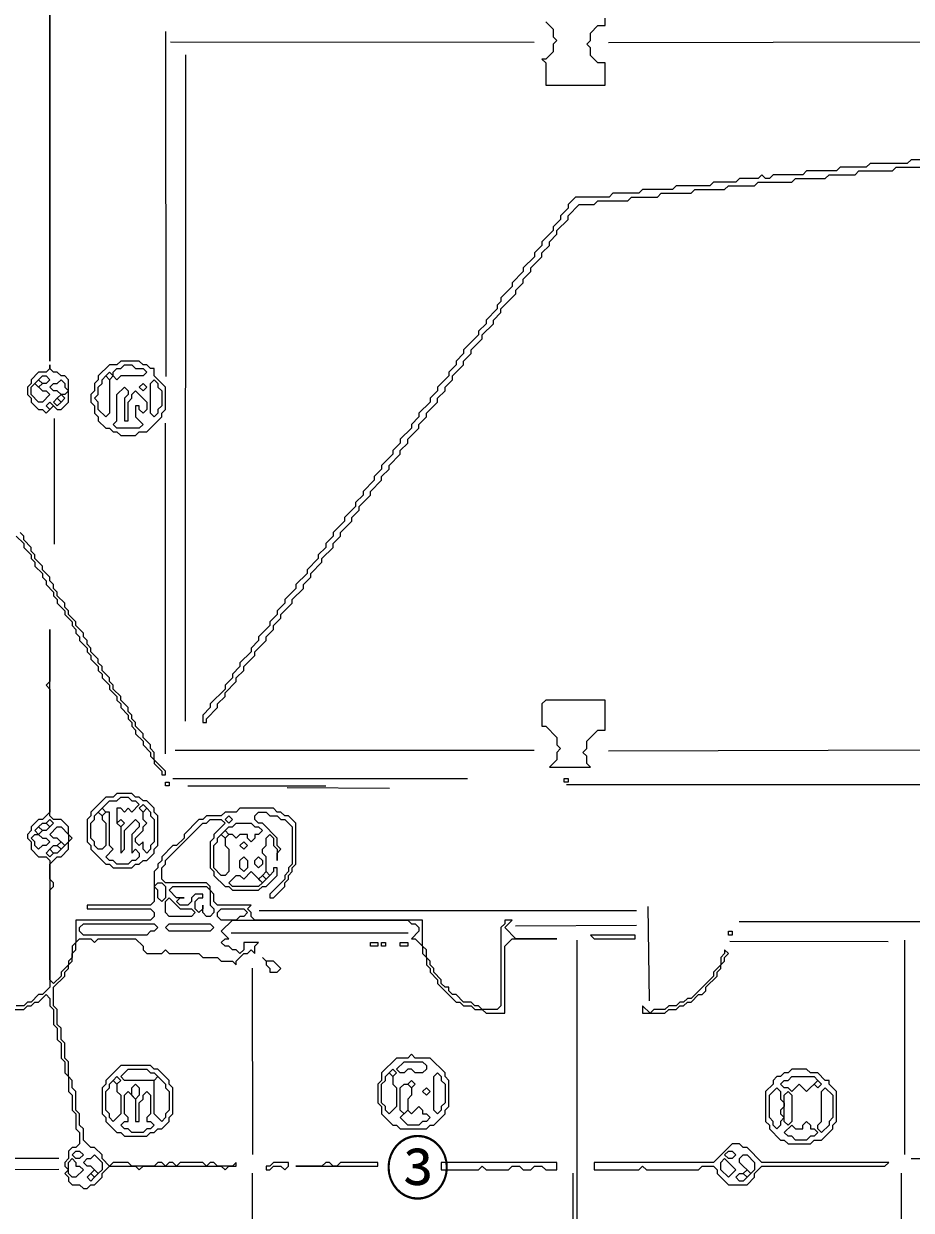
# Model space of a CAD drawing. Extents: x 10 to 1972, y 14 to 1392.
# Drawn here: x 710 to 948.1, y 535.1 to 853.5 of the extents above; entities that cross this region are included whole.
import ezdxf

# ---------------------------------------------------------------- set-up
doc = ezdxf.new("R2010")
doc.units = 0
for name, color, linetype, lineweight in [('OCR_TEXT', 6, 'Continuous', 0), ('TEXT_FALLBACK_OUTLINE', 2, 'Continuous', 0), ('TRACE_CURVE', 6, 'Continuous', 0), ('TRACE_STRAIGHT', 5, 'Continuous', 0), ('TRACE_TEXT_SYMBOL', 6, 'Continuous', 0)]:
    doc.layers.add(name, color=color, linetype=linetype, lineweight=lineweight)
doc.styles.add('wqy-unicode', font='wqy-unicode.lff')

msp = doc.modelspace()

# ---------------------------------------------------------------- linework, layer by layer
at = {"layer": 'TEXT_FALLBACK_OUTLINE', "color": 2}
for points in [[(717, 762), (717, 761), (716, 760), (714, 760), (712, 758), (712, 757), (711, 756), (711, 754), (712, 753), (712, 752), (714, 750), (715, 750), (716, 749), (718, 751), (719, 750), (720, 750), (722, 752), (722, 758), (721, 759), (720, 759), (719, 760), (718, 760), (717, 761)], [(713, 757), (714, 758), (715, 757), (714, 756)], [(714, 758), (715, 759), (716, 759), (717, 758), (716, 757), (715, 757)], [(719, 757), (720, 758), (721, 757), (721, 756), (722, 755), (721, 754), (720, 754), (719, 755), (718, 755), (717, 756), (718, 757)], [(712, 756), (713, 757), (715, 755), (716, 755), (717, 754), (715, 752), (714, 752), (712, 754)], [(716, 751), (717, 752), (718, 751), (717, 750)], [(718, 752), (719, 753), (720, 752), (719, 751)], [(719, 753), (720, 754), (721, 753), (720, 752)]]:
    msp.add_lwpolyline(points, close=True, dxfattribs=at)
at = {"layer": 'TRACE_CURVE', "color": 6}
for points in [[(717, 863), (717, 763), (717, 861)], [(806, 731), (806, 732), (808, 734), (808, 735), (811, 738), (811, 739), (813, 741), (813, 742), (816, 745), (816, 746), (818, 748), (818, 749), (821, 752), (821, 753), (823, 755), (823, 756), (825, 758), (825, 759), (828, 762), (828, 763), (830, 765), (830, 766), (833, 769), (833, 770), (836, 773), (836, 774), (838, 776), (838, 777), (842, 781), (842, 782), (844, 784), (844, 785), (846, 787), (846, 788), (849, 791), (849, 792), (851, 794), (851, 795), (853, 797), (853, 798), (856, 801), (856, 802), (859, 805), (863, 805), (864, 806), (872, 806), (873, 807), (880, 807), (881, 808), (889, 808), (890, 809), (898, 809), (899, 810), (906, 810), (907, 811), (916, 811), (917, 812), (925, 812), (926, 813), (933, 813), (934, 814), (943, 814), (944, 815), (952, 815)], [(954, 817), (948, 817), (947, 816), (937, 816), (936, 815), (929, 815), (928, 814), (920, 814), (919, 813), (911, 813), (910, 812), (909, 812), (908, 813), (907, 812), (902, 812), (901, 811)], [(901, 811), (895, 811), (894, 810), (885, 810), (884, 809), (876, 809), (875, 808), (868, 808), (867, 807), (858, 807), (856, 805), (856, 804), (854, 802), (854, 801), (852, 799), (852, 798), (849, 795), (849, 794), (847, 792), (847, 791), (844, 788), (844, 787), (841, 784), (841, 783), (838, 780), (838, 779), (837, 778), (837, 777), (834, 774), (834, 773), (832, 771), (832, 770), (828, 766), (828, 765), (826, 763), (826, 762), (824, 760), (824, 759), (821, 756), (821, 755), (819, 753), (819, 752), (816, 749), (816, 748), (814, 746), (814, 745), (811, 742), (811, 741), (809, 739), (809, 738), (806, 735), (806, 734), (804, 732), (804, 731), (801, 728), (801, 727), (799, 725), (799, 724), (796, 721), (796, 720), (793, 717), (793, 716), (791, 714), (791, 713)], [(791, 713), (789, 711), (789, 710), (786, 707), (786, 706), (783, 703), (783, 702), (780, 699), (780, 698), (778, 696), (778, 695), (776, 693), (776, 692), (773, 689), (773, 688), (771, 686), (771, 685), (768, 682), (768, 681), (766, 679), (766, 678), (764, 676), (764, 675), (760, 671), (760, 670), (758, 668), (758, 666), (759, 666), (759, 667), (762, 670), (762, 671), (764, 673), (764, 674), (767, 677), (767, 678), (769, 680), (769, 681), (772, 684), (772, 685), (775, 688), (775, 689), (777, 691), (777, 692), (779, 694), (779, 695), (782, 698), (782, 699), (785, 702), (785, 703), (787, 705), (787, 706), (790, 709), (790, 710), (793, 713), (793, 714), (795, 716), (795, 717), (798, 720), (798, 721), (800, 723), (800, 724), (803, 727), (803, 728), (806, 731)], [(718, 702), (718, 703), (717, 704), (717, 705), (715, 707), (715, 708), (713, 710), (713, 711), (712, 712), (712, 713), (710, 715), (710, 716), (709, 717)], [(708, 716), (710, 714), (710, 713), (712, 711), (712, 710), (713, 709), (713, 708), (715, 706), (715, 705), (716, 704), (716, 703), (718, 701), (718, 700), (719, 699), (719, 698), (721, 696), (721, 695), (723, 693), (723, 692), (724, 691), (724, 690), (725, 689), (725, 688), (727, 686), (727, 685), (728, 684), (728, 683)], [(728, 683), (730, 681), (730, 680), (731, 679), (731, 678), (733, 676), (733, 675), (735, 673), (735, 672), (736, 671), (736, 670), (738, 668), (738, 667), (739, 666), (739, 665), (740, 664), (740, 663), (742, 661), (742, 660), (744, 658), (744, 657), (745, 656), (745, 655), (747, 653), (747, 652), (748, 652), (748, 653), (745, 656), (745, 658), (744, 659), (744, 660), (742, 662), (742, 663), (740, 665), (740, 666), (739, 667), (739, 668), (738, 669), (738, 670), (736, 672), (736, 673), (734, 675), (734, 676), (733, 677), (733, 678), (731, 680), (731, 681), (730, 682), (730, 683), (728, 685), (728, 686), (727, 687), (727, 688), (726, 689), (726, 690), (724, 692), (724, 693), (722, 695), (722, 696), (721, 697), (721, 698), (719, 700), (719, 701), (718, 702)], [(717, 691), (717, 677), (716, 676), (717, 675), (717, 642), (715, 640), (714, 640), (712, 638), (712, 637), (711, 636), (711, 635), (712, 634), (712, 632), (714, 630), (716, 630), (717, 629), (717, 595), (715, 593), (714, 593), (712, 591), (711, 591), (710, 590), (708, 590)], [(717, 621), (718, 622), (718, 623), (717, 624), (717, 628), (719, 630), (720, 630), (722, 632), (722, 634), (723, 635), (722, 636), (722, 638), (720, 640), (718, 640), (717, 641), (717, 691)], [(772, 641), (773, 642), (775, 642), (776, 641), (778, 641), (779, 640), (780, 640), (782, 638), (782, 628), (781, 627), (781, 626), (780, 625), (780, 624), (776, 620), (776, 619), (777, 619), (780, 622), (780, 623), (781, 624), (781, 625), (782, 626), (782, 627), (783, 628), (783, 639), (781, 641), (780, 641), (779, 642), (778, 642), (777, 643), (768, 643), (767, 642), (764, 642), (763, 641), (759, 641), (758, 640), (757, 640), (753, 636), (753, 635), (751, 633), (750, 633), (747, 630), (747, 629), (746, 628), (746, 627), (745, 626), (745, 618), (744, 617), (727, 617), (727, 616), (744, 616), (745, 615), (745, 614), (744, 613), (724, 613), (724, 607), (723, 606), (723, 603), (722, 602), (722, 601), (720, 599), (720, 598), (718, 596), (717, 597), (717, 621)], [(820, 600), (819, 601), (819, 602), (818, 603), (818, 605), (817, 606), (817, 613), (772, 613), (771, 614), (771, 615), (770, 616), (771, 617), (762, 617), (761, 618), (761, 620), (760, 621), (760, 622), (759, 623), (748, 623), (747, 624), (747, 627), (748, 628), (748, 629), (758, 639), (759, 639), (760, 640), (763, 640), (764, 639), (761, 636), (761, 635), (760, 634), (760, 627), (761, 626), (761, 625), (764, 622), (765, 622), (766, 621), (773, 621), (774, 622), (775, 622), (778, 625), (778, 627), (777, 627), (777, 626), (776, 625), (775, 626), (775, 630), (774, 631), (774, 632), (775, 633), (775, 635), (776, 636), (777, 635), (777, 633), (778, 632), (778, 629), (778, 631), (779, 632), (778, 633), (778, 635), (774, 639), (773, 639), (772, 640), (772, 641)], [(771, 605), (772, 604), (772, 606), (773, 607), (769, 607), (769, 605), (768, 604), (767, 605), (766, 605), (765, 606), (764, 606), (763, 607), (764, 608), (765, 608), (763, 610), (766, 613), (813, 613), (814, 612), (815, 612), (816, 611), (816, 610), (814, 608), (815, 608), (817, 606), (817, 604), (818, 603), (818, 601), (819, 600), (819, 599), (821, 597), (821, 596), (826, 591), (827, 591), (828, 590), (830, 590), (831, 589), (833, 589), (834, 588), (839, 588), (839, 606), (841, 608), (853, 608), (842, 608), (839, 611), (841, 613), (839, 613), (839, 612), (838, 611), (838, 590), (837, 589), (833, 589), (832, 590), (831, 590), (830, 591), (828, 591), (826, 593), (825, 593), (824, 594), (824, 595), (823, 595), (822, 596), (822, 597), (820, 599), (820, 600)], [(758, 548), (752, 548), (751, 547), (750, 548), (749, 548), (748, 547), (747, 548), (746, 548), (745, 547), (739, 547), (738, 548), (734, 548), (733, 547), (731, 549), (731, 550), (729, 552), (728, 552), (726, 554), (726, 557), (725, 558), (725, 561), (724, 562), (724, 567), (723, 568), (723, 570), (722, 571), (722, 575), (721, 576), (721, 580), (720, 581), (720, 584), (719, 585), (719, 589), (718, 590), (718, 595), (721, 598), (721, 599), (722, 600), (722, 601), (723, 602), (723, 604), (724, 605), (724, 607), (725, 608), (728, 608), (729, 607), (730, 608), (740, 608), (742, 606), (742, 605), (743, 604), (747, 604), (748, 605), (749, 604), (757, 604), (758, 603), (762, 603), (763, 602), (766, 602), (767, 601), (767, 602), (769, 604), (770, 604), (771, 605)], [(707, 589), (710, 589), (711, 590), (712, 590), (713, 591), (714, 591), (716, 593), (717, 592), (717, 590), (718, 589), (718, 585), (719, 584), (719, 581), (720, 580), (720, 576), (721, 575), (721, 572), (722, 571), (722, 567), (723, 566), (723, 562), (724, 561), (724, 557), (725, 556), (725, 553), (724, 552), (723, 552), (722, 551), (722, 549), (721, 548), (721, 547), (722, 546), (721, 545), (722, 544), (722, 543), (723, 542), (725, 542), (726, 541), (727, 541), (728, 542), (729, 542), (731, 544), (731, 545), (733, 547), (740, 547), (741, 546), (742, 547), (763, 547), (764, 546), (765, 547), (767, 547), (767, 548), (766, 547), (762, 547), (761, 548), (760, 548), (759, 547), (758, 548)]]:
    msp.add_lwpolyline(points, dxfattribs=at)
for points in [[(716, 639), (717, 640), (718, 639), (717, 638)], [(764, 640), (765, 641), (766, 640), (765, 639)], [(713, 637), (714, 638), (715, 637), (714, 636)], [(714, 638), (715, 639), (716, 639), (717, 638), (716, 637), (715, 637)], [(719, 638), (720, 638), (722, 636), (722, 634), (721, 633), (719, 635), (718, 635), (717, 636)], [(763, 636), (764, 637), (765, 636), (764, 635)], [(766, 638), (767, 639), (771, 639), (772, 638), (773, 638), (774, 637), (773, 636), (772, 636), (772, 635), (771, 634), (770, 635), (770, 636), (768, 636), (767, 635), (766, 636), (765, 636), (764, 637), (765, 638)], [(712, 635), (713, 636), (714, 636), (715, 635), (716, 635), (717, 634), (716, 633), (715, 633), (714, 632), (713, 633), (713, 634)], [(719, 633), (720, 634), (721, 633), (720, 632)], [(762, 635), (763, 636), (764, 635), (764, 633), (765, 632), (765, 626), (764, 625), (763, 625), (761, 627), (761, 633), (762, 634)], [(768, 633), (769, 634), (770, 633), (769, 632)], [(716, 631), (717, 632), (718, 631), (717, 630)], [(717, 632), (718, 633), (719, 633), (720, 632), (719, 631), (718, 631)], [(768, 629), (769, 630), (770, 629), (770, 627), (769, 626), (768, 627)], [(772, 629), (773, 630), (774, 629), (774, 628), (773, 627), (772, 628)], [(771, 626), (774, 623), (773, 622), (766, 622), (765, 623), (767, 625), (768, 625), (769, 624)], [(773, 624), (774, 625), (775, 624), (774, 623)], [(774, 625), (775, 626), (776, 625), (775, 624)], [(745, 622), (746, 623), (747, 623), (748, 622), (748, 619), (747, 618), (746, 619), (746, 621)], [(749, 621), (750, 622), (759, 622), (760, 621), (760, 617), (761, 616), (761, 615), (760, 614), (759, 614), (758, 615), (758, 617), (758, 616), (757, 615), (756, 616), (756, 618), (757, 619), (758, 619), (758, 620), (756, 620), (755, 619), (755, 618), (754, 617), (752, 617), (751, 618), (752, 619), (753, 619), (751, 619)], [(748, 618), (749, 619), (752, 616), (755, 616), (756, 615), (755, 614), (749, 614), (748, 615)], [(762, 615), (763, 616), (769, 616), (770, 615), (769, 614), (768, 614), (767, 613), (763, 613), (762, 614)], [(725, 611), (726, 612), (745, 612), (746, 611), (745, 610), (744, 610), (743, 609), (726, 609), (725, 610)], [(748, 611), (749, 612), (760, 612), (761, 611), (760, 610), (749, 610)], [(723, 550), (724, 551), (725, 551), (726, 550), (725, 549), (724, 549)], [(722, 548), (723, 549), (724, 548), (724, 547), (725, 547), (726, 546), (724, 544), (723, 544), (722, 545)], [(728, 549), (729, 550), (731, 548), (731, 546), (730, 545), (728, 547), (727, 547), (726, 548), (727, 549)], [(727, 544), (728, 545), (729, 544), (728, 543)], [(728, 545), (729, 546), (730, 545), (729, 544)]]:
    msp.add_lwpolyline(points, close=True, dxfattribs=at)
at = {"layer": 'TRACE_STRAIGHT', "color": 5}
for p, q in [((748.02, 851.38), (748.07, 758.88)), ((749.37, 848.66), (846.87, 848.58)), ((866.88, 848.46), (1111.88, 849)), ((753.42, 666.38), (753.45, 845.13)), ((718.22, 713.87), (718.25, 747.62)), ((747.96, 746.37), (747.98, 657.62)), ((866.89, 658.39), (1091.9, 659.2)), ((750.62, 658.59), (846.87, 658.62)), ((750, 651), (829, 651)), ((754, 649), (791, 649)), ((780.62, 648.62), (808.13, 648.36)), ((855.62, 649.35), (1071.88, 649.33)), ((773.13, 615.55), (874.38, 615.56)), ((877.37, 616.64), (877.76, 591.37)), ((841.87, 611.43), (874.37, 611.63)), ((901.87, 612.64), (986.87, 612.65)), ((765.62, 609.55), (813.13, 609.62)), ((858.45, 493.87), (858.45, 607.62)), ((899.37, 607.32), (941.87, 607.3)), ((946.31, 550.12), (946.33, 607.62)), ((771.31, 600.13), (771.32, 550.13)), ((685.62, 549.1), (719.37, 549.14)), ((948, 549), (984, 549)), ((686.87, 545.98), (719.38, 546.19)), ((771.3, 545.13), (771.34, 485.13)), ((857.37, 493.88), (857.38, 545.13)), ((945.36, 545.12), (945.4, 486.37))]:
    msp.add_line(p, q, dxfattribs=at)
at = {"layer": 'TRACE_TEXT_SYMBOL', "color": 6}
msp.add_lwpolyline([(850, 854), (852, 852), (852, 850), (853, 849), (852, 848), (852, 846), (850, 844), (849, 844), (850, 843), (850, 837), (866, 837), (866, 843), (864, 843), (862, 845), (862, 847), (861, 848), (862, 849), (862, 851), (864, 853), (866, 853), (866, 855)], dxfattribs=at)
for points in [[(736, 763), (735, 762), (733, 762), (730, 759), (730, 758), (729, 757), (729, 755), (728, 754), (728, 752), (729, 751), (729, 749), (730, 748), (730, 747), (732, 745), (733, 745), (734, 744), (735, 744), (736, 743), (740, 743), (741, 744), (743, 744), (747, 748), (747, 749), (748, 750), (748, 756), (745, 759), (745, 761), (744, 761), (743, 762), (742, 762), (741, 763)], [(736, 761), (737, 762), (739, 762), (740, 761), (742, 761), (743, 760), (742, 759), (736, 759), (735, 758), (734, 759), (734, 760), (735, 761)], [(731, 758), (732, 759), (733, 758), (733, 749), (732, 748), (730, 750), (730, 752), (729, 753), (730, 754), (730, 756), (731, 757)], [(732, 759), (733, 760), (734, 759), (733, 758)], [(744, 757), (745, 758), (746, 757), (746, 756), (747, 755), (747, 751), (746, 750), (746, 749), (745, 748), (744, 749)], [(737, 756), (738, 755), (738, 754), (737, 753), (737, 747), (738, 747), (738, 752), (739, 753), (739, 754), (740, 755), (743, 752), (743, 750), (742, 749), (741, 750), (741, 751), (740, 751), (740, 748), (742, 746), (741, 745), (735, 745), (734, 746), (735, 747), (735, 754)], [(741, 756), (742, 757), (743, 756), (742, 755)], [(850, 672), (849, 671), (849, 665), (850, 665), (853, 662), (853, 660), (854, 659), (853, 658), (853, 656), (851, 654), (862, 654), (861, 655), (861, 657), (860, 658), (861, 659), (861, 661), (864, 664), (866, 664), (866, 672)], [(748, 650), (749, 650), (749, 649), (748, 649)], [(855, 651), (856, 651), (856, 650), (855, 650)], [(735, 647), (734, 646), (732, 646), (728, 642), (728, 641), (727, 640), (727, 634), (728, 633), (728, 632), (732, 628), (733, 628), (734, 627), (739, 627), (740, 628), (741, 628), (742, 629), (743, 629), (745, 631), (745, 632), (746, 633), (746, 641), (745, 642), (745, 643), (743, 645), (742, 645), (741, 646), (740, 646), (739, 647)], [(735, 645), (736, 646), (738, 646), (739, 645), (740, 645), (741, 644), (739, 642), (738, 643), (737, 642), (736, 643), (735, 643), (735, 639), (736, 638), (736, 631), (737, 632), (737, 637), (740, 640), (741, 639), (741, 638), (739, 636), (739, 631), (740, 632), (741, 631), (741, 630), (740, 629), (739, 629), (738, 628), (735, 628), (734, 629), (733, 629), (732, 630), (734, 632), (733, 633), (733, 642), (732, 642), (731, 643), (733, 645)], [(741, 643), (742, 644), (743, 643), (742, 642)], [(729, 641), (730, 642), (731, 641), (731, 640), (732, 639), (732, 633), (731, 632), (730, 632), (729, 633), (729, 634), (728, 635), (728, 639), (729, 640)], [(730, 642), (731, 643), (732, 642), (731, 641)], [(735, 639), (736, 640), (737, 639), (736, 638)], [(742, 642), (743, 643), (744, 642), (744, 641), (745, 640), (745, 634), (744, 633), (744, 632), (743, 631), (742, 632), (742, 634), (741, 633), (740, 634), (740, 635), (742, 637), (742, 638), (743, 639), (742, 640)], [(862, 609), (863, 608), (874, 608), (874, 609)], [(899, 610), (900, 610), (900, 609), (899, 609)], [(803, 607), (805, 607), (805, 606), (803, 606)], [(806, 607), (807, 607), (807, 606), (806, 606)], [(811, 607), (813, 607), (813, 606), (811, 606)], [(898, 605), (898, 604), (897, 603), (897, 601), (895, 599), (895, 598), (889, 592), (888, 592), (887, 591), (886, 591), (885, 590), (883, 590), (882, 589), (879, 589), (878, 588), (876, 590), (876, 588), (882, 588), (883, 589), (885, 589), (886, 590), (887, 590), (888, 591), (889, 591), (891, 593), (892, 593), (893, 594), (893, 595), (896, 598), (896, 599), (897, 600), (897, 601), (898, 602), (898, 603), (899, 604)], [(774, 603), (775, 602), (775, 601), (776, 600), (776, 599), (778, 599), (779, 600), (777, 602), (775, 602)], [(814, 577), (813, 576), (810, 576), (806, 572), (806, 570), (805, 569), (805, 564), (806, 563), (806, 561), (809, 558), (810, 558), (811, 557), (818, 557), (819, 558), (820, 558), (823, 561), (823, 562), (824, 563), (824, 570), (823, 571), (823, 572), (819, 576), (815, 576)], [(736, 574), (732, 570), (732, 569), (731, 568), (731, 561), (732, 560), (732, 559), (735, 556), (736, 556), (737, 555), (743, 555), (744, 556), (745, 556), (746, 557), (747, 557), (749, 559), (749, 560), (750, 561), (750, 568), (749, 569), (749, 570), (746, 573), (745, 573), (744, 574)], [(812, 575), (817, 575), (818, 574), (818, 573), (817, 572), (815, 572), (814, 573), (813, 573), (812, 572), (811, 572), (810, 573)], [(733, 569), (734, 570), (735, 569), (735, 567), (736, 566), (736, 561), (734, 559), (733, 560), (733, 561), (732, 562), (732, 567), (733, 568)], [(734, 570), (735, 571), (736, 570), (735, 569)], [(738, 573), (743, 573), (744, 572), (745, 572), (746, 571), (745, 570), (737, 570), (736, 571)], [(745, 570), (746, 571), (748, 569), (748, 568), (749, 567), (749, 562), (748, 561), (748, 560), (747, 559), (745, 561)], [(807, 571), (808, 572), (809, 571), (809, 569), (810, 568), (810, 563), (808, 561), (807, 562), (807, 563), (806, 564), (806, 569), (807, 570)], [(808, 572), (809, 573), (810, 572), (809, 571)], [(813, 569), (814, 570), (815, 569), (814, 568)], [(820, 571), (821, 572), (822, 571), (822, 570), (823, 569), (823, 564), (822, 563), (822, 562), (821, 561), (820, 562)], [(916, 573), (915, 572), (914, 572), (913, 571), (912, 571), (911, 570), (911, 569), (909, 567), (909, 559), (910, 558), (910, 557), (913, 554), (914, 554), (915, 553), (921, 553), (922, 554), (924, 554), (927, 557), (927, 558), (928, 559), (928, 567), (926, 569), (926, 570), (925, 570), (923, 572), (921, 572), (920, 573)], [(915, 570), (916, 571), (922, 571), (923, 570), (920, 567), (918, 569), (916, 567), (915, 568), (914, 568), (913, 569), (914, 570)], [(922, 569), (923, 570), (924, 569), (923, 568)], [(737, 566), (738, 567), (740, 565), (740, 559), (741, 559), (741, 564), (742, 565), (742, 566), (743, 567), (744, 566), (744, 561), (743, 560), (743, 559), (744, 559), (745, 558), (744, 557), (743, 557), (742, 556), (739, 556), (738, 557), (737, 557), (736, 558), (737, 559), (738, 559), (738, 560), (737, 561)], [(739, 568), (740, 569), (741, 568), (741, 566), (740, 565), (739, 566)], [(811, 568), (812, 569), (813, 569), (814, 568), (814, 566), (813, 565), (813, 562), (812, 561), (811, 562)], [(817, 567), (818, 568), (819, 567), (818, 566)], [(912, 568), (913, 567), (913, 565), (914, 564), (914, 563), (913, 562), (913, 561), (914, 560), (913, 559), (913, 558), (912, 557), (911, 558), (911, 559), (910, 560), (910, 566)], [(914, 566), (915, 567), (916, 566), (916, 559), (915, 558), (914, 559)], [(924, 567), (925, 568), (927, 566), (927, 560), (926, 559), (926, 558), (924, 556), (923, 557), (923, 558), (924, 559)], [(816, 563), (817, 562), (817, 561), (818, 561), (819, 560), (818, 559), (817, 559), (816, 558), (813, 558), (811, 560), (813, 562), (814, 561)], [(919, 558), (920, 559), (921, 558), (921, 557), (922, 557), (923, 556), (922, 555), (921, 555), (920, 554), (917, 554), (916, 555), (915, 555), (914, 556), (916, 558), (917, 557), (919, 557)], [(900, 553), (895, 548), (863, 548), (863, 546), (875, 546), (876, 547), (877, 546), (891, 546), (892, 547), (895, 547), (896, 546), (896, 545), (899, 542), (904, 542), (906, 544), (906, 545), (908, 547), (941, 547), (942, 548), (908, 548), (904, 552), (903, 552), (902, 553)], [(898, 550), (899, 551), (900, 551), (901, 550), (900, 549), (899, 549)], [(777, 548), (776, 547), (775, 547), (775, 546), (776, 546), (777, 547), (779, 547), (780, 546), (781, 547), (781, 548)], [(791, 548), (790, 547), (783, 547), (805, 547), (805, 548), (795, 548), (794, 547), (793, 547), (792, 548)], [(822, 548), (822, 546), (832, 546), (833, 547), (834, 546), (840, 546), (841, 547), (843, 547), (844, 546), (846, 546), (847, 547), (849, 547), (850, 546), (853, 546), (853, 548)], [(897, 548), (898, 549), (901, 546), (899, 544), (897, 546)], [(902, 549), (903, 550), (904, 550), (906, 548), (906, 546), (905, 545), (902, 548)], [(901, 544), (902, 545), (903, 545), (904, 544), (903, 543), (902, 543)], [(903, 545), (904, 546), (905, 545), (904, 544)]]:
    msp.add_lwpolyline(points, close=True, dxfattribs=at)

# ---------------------------------------------------------------- texts
at = {"layer": 'OCR_TEXT', "color": 6, "style": 'wqy-unicode', "width": 0.928624}
msp.add_text('③', height=13.69, dxfattribs=at).set_placement((807, 539.59))

doc.saveas('drawing.dxf')
